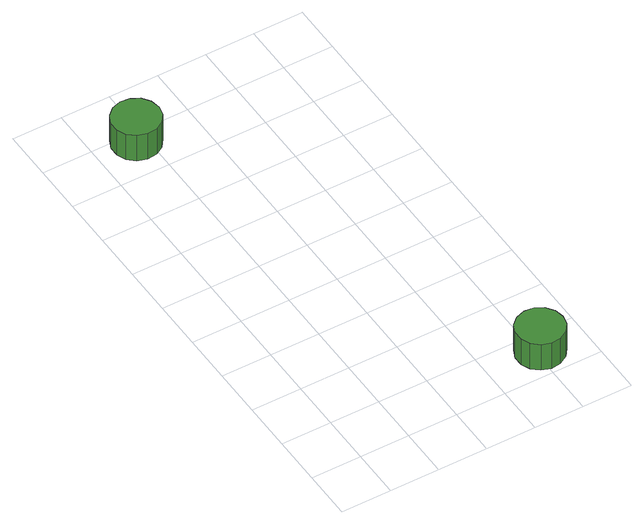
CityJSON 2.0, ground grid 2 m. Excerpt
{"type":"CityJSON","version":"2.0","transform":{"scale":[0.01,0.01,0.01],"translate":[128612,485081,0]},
"CityObjects":{
"tree1":{"type":"SolitaryVegetationObject","attributes":{"function":"something"},"geometry":[{"type":"MultiSurface","lod":"1","boundaries":[[[0,1,2,3,4,5,6,7,8,9,10,11,12,13,14]],[[15,16,17,18,19,20,21,22,23,24,25,26,27,28,29]],[[0,29,28,1]],[[1,28,27,2]],[[2,27,26,3]],[[3,26,25,4]],[[4,25,24,5]],[[5,24,23,6]],[[6,23,22,7]],[[7,22,21,8]],[[8,21,20,9]],[[9,20,19,10]],[[10,19,18,11]],[[11,18,17,12]],[[12,17,16,13]],[[13,16,15,14]],[[14,15,29,0]]]}]},
"tree2":{"type":"SolitaryVegetationObject","attributes":{"function":"something"},"geometry":[{"type":"MultiSurface","lod":"1","boundaries":[[[30,31,32,33,34,35,36,37,38,39,40,41,42,43,44]],[[45,46,47,48,49,50,51,52,53,54,55,56,57,58,59]],[[30,59,58,31]],[[31,58,57,32]],[[32,57,56,33]],[[33,56,55,34]],[[34,55,54,35]],[[35,54,53,36]],[[36,53,52,37]],[[37,52,51,38]],[[38,51,50,39]],[[39,50,49,40]],[[40,49,48,41]],[[41,48,47,42]],[[42,47,46,43]],[[43,46,45,44]],[[44,45,59,30]]]}]}
},
"vertices":[
[255,1758,221],[247,1796,221],[224,1828,221],[190,1848,221],[151,1852,221],[113,1840,221],[84,1813,221],[68,1777,221],[68,1738,221],[84,1702,221],[113,1676,221],[151,1664,221],[190,1668,221],[224,1687,221],[247,1719,221],[247,1719,96],[224,1687,96],[190,1668,96],[151,1664,96],[113,1676,96],[84,1702,96],[68,1738,96],[68,1777,96],[84,1813,96],[113,1840,96],[151,1852,96],[190,1848,96],[224,1828,96],[247,1796,96],[255,1758,96],
[907,108,230],[899,146,230],[876,178,230],[842,198,230],[803,202,230],[765,189,230],[736,163,230],[720,127,230],[720,88,230],[736,52,230],[765,26,230],[803,13,230],[842,18,230],[876,37,230],[899,69,230],[899,69,105],[876,37,105],[842,18,105],[803,13,105],[765,26,105],[736,52,105],[720,88,105],[720,127,105],[736,163,105],[765,189,105],[803,202,105],[842,198,105],[876,178,105],[899,146,105],[907,108,105]
]}
